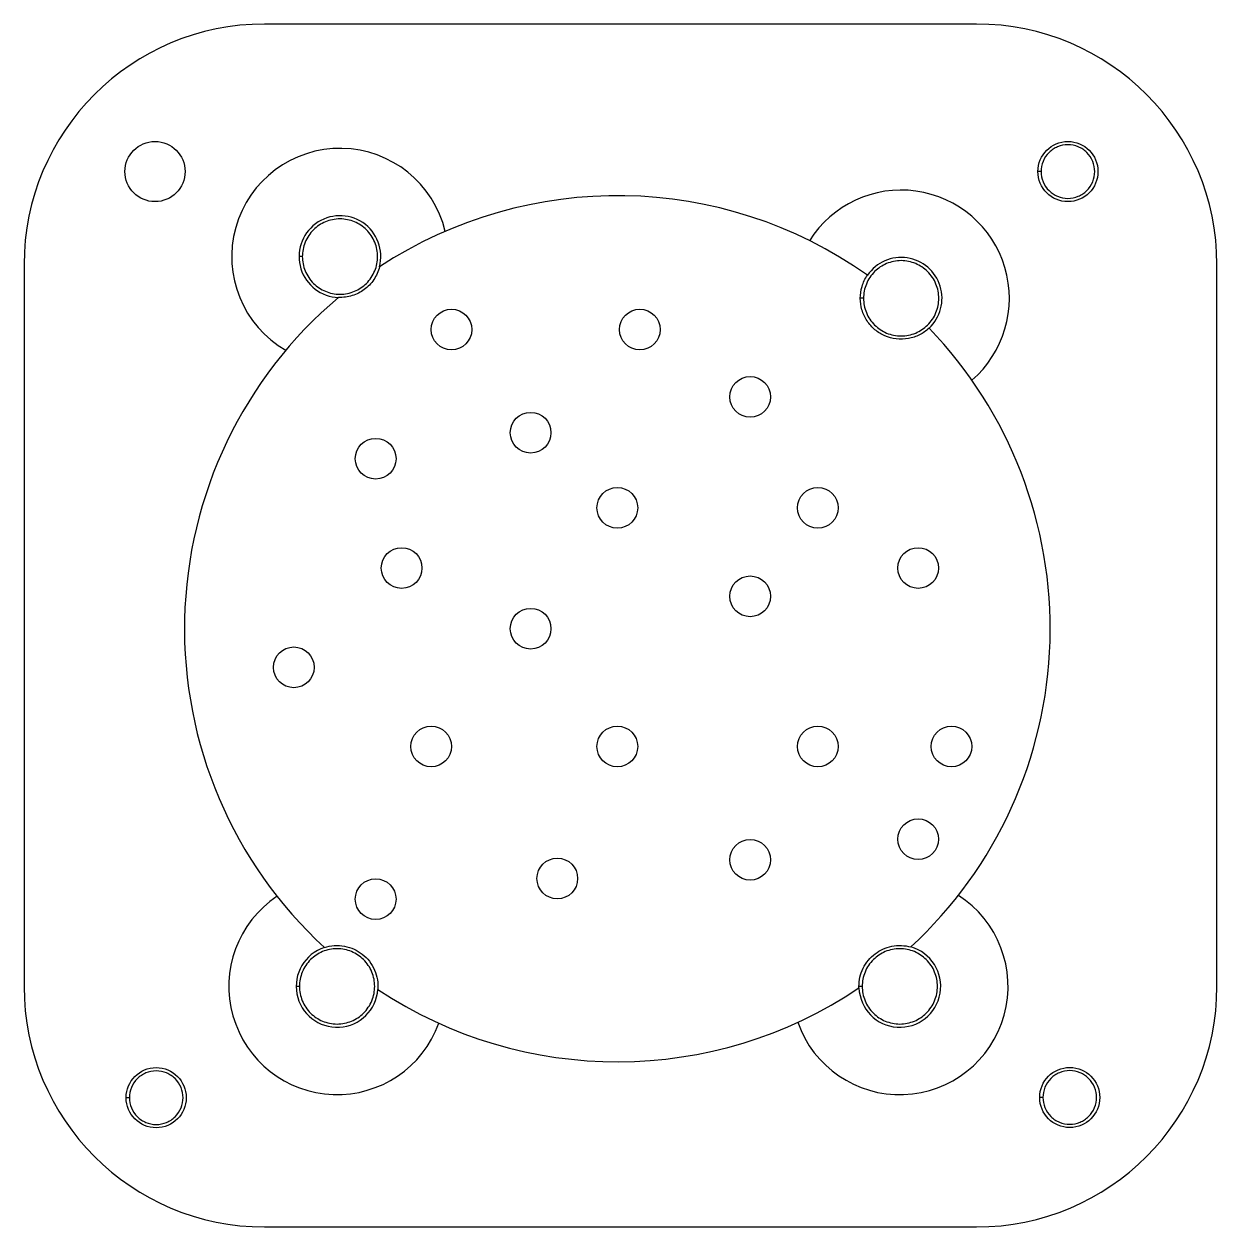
# Model space of a CAD drawing. Header units: millimetres. Extents: x -24.7 to 24.9, y -24.9 to 25.1.
import ezdxf

# ---------------------------------------------------------------- set-up
doc = ezdxf.new("R2010")
doc.units = ezdxf.units.MM

msp = doc.modelspace()

# ---------------------------------------------------------------- linework, layer by layer
at = {"color": 7, "linetype": 'Continuous', "lineweight": 25}
for p, q in [((14.933, 25.133), (-14.67, 25.133)), ((17.622, 19.001), (17.487, 19.001)), ((-24.67, 15.133), (-24.67, -14.867)), ((-13.098, 15.467), (-13.234, 15.467)), ((24.933, -14.867), (24.933, 15.133)), ((10.237, 13.733), (10.102, 13.733)), ((-13.218, -14.867), (-13.353, -14.867)), ((10.182, -14.867), (10.047, -14.867)), ((-20.289, -19.495), (-20.424, -19.495)), ((17.697, -19.485), (17.562, -19.485)), ((-14.67, -24.867), (14.933, -24.867))]:
    msp.add_line(p, q, dxfattribs=at)
for centre, radius in [((-19.223, 19.001), 1.25), ((18.737, 19.001), 1.25), ((-6.897, 12.434), 0.846), ((0.935, 12.434), 0.846), ((5.524, 9.635), 0.846), ((-3.604, 8.147), 0.846), ((-10.049, 7.066), 0.846), ((0, 5.024), 0.846), ((8.338, 5.024), 0.846), ((-8.969, 2.522), 0.846), ((12.51, 2.522), 0.846), ((5.524, 1.346), 0.846), ((-3.604, 0), 0.846), ((-13.454, -1.606), 0.846), ((-7.742, -4.894), 0.846), ((0, -4.894), 0.846), ((8.338, -4.894), 0.846), ((13.893, -4.894), 0.846), ((12.51, -8.751), 0.846), ((5.524, -9.605), 0.846), ((-2.496, -10.384), 0.846), ((-10.049, -11.24), 0.846), ((-19.174, -19.495), 1.25), ((18.812, -19.485), 1.25)]:
    msp.add_circle(centre, radius, dxfattribs=at)
for centre, radius, start, end in [((-14.67, 15.133), 10, 90, 180), ((14.933, 15.133), 10, 0, 90), ((-11.534, 15.467), 4.5, 13.4784, 239.9461), ((11.802, 13.733), 4.5, 310.8097, 147.8398), ((0, 0), 18, 54.7111, 123.3212), ((-11.534, 15.467), 1.7, 345.4897, 267.9348), ((11.802, 13.733), 1.7, 313.011, 145.6384), ((0, 0), 18, 130.1033, 227.4073), ((0, 0), 18, 312.693, 43.9383), ((-11.653, -14.867), 4.5, 123.7185, 340.1004), ((11.747, -14.867), 4.5, 199.404, 57.2224), ((-11.653, -14.867), 1.7, 108.1247, 355.6942), ((11.747, -14.867), 1.7, 182.2725, 74.3539), ((-14.67, -14.867), 10, 180, 270), ((0, 0), 18, 236.4116, 303.9334), ((14.933, -14.867), 10, 270, 0)]:
    msp.add_arc(centre, radius, start, end, dxfattribs=at)
for points, knots in [([(17.622, 19.001), (17.622, 19.14), (17.649, 19.287), (17.762, 19.562), (17.848, 19.689), (18.004, 19.844), (18.061, 19.89), (18.179, 19.968), (18.24, 20.001), (18.439, 20.084), (18.588, 20.115), (18.886, 20.115), (19.035, 20.084), (19.234, 20.001), (19.295, 19.968), (19.413, 19.89), (19.469, 19.844), (19.626, 19.689), (19.711, 19.562), (19.824, 19.287), (19.852, 19.14), (19.852, 18.861), (19.824, 18.714), (19.711, 18.439), (19.626, 18.312), (19.469, 18.157), (19.413, 18.111), (19.295, 18.033), (19.234, 18), (19.035, 17.917), (18.886, 17.886), (18.588, 17.886), (18.439, 17.917), (18.24, 18), (18.179, 18.033), (18.061, 18.111), (18.004, 18.157), (17.848, 18.312), (17.762, 18.439), (17.649, 18.714), (17.622, 18.861), (17.622, 19.001)], [0, 0, 0, 0, 0.0625, 0.0625, 0.125, 0.125, 0.15625, 0.15625, 0.1875, 0.1875, 0.25, 0.25, 0.3125, 0.3125, 0.34375, 0.34375, 0.375, 0.375, 0.4375, 0.4375, 0.5, 0.5, 0.5625, 0.5625, 0.625, 0.625, 0.65625, 0.65625, 0.6875, 0.6875, 0.75, 0.75, 0.8125, 0.8125, 0.84375, 0.84375, 0.875, 0.875, 0.9375, 0.9375, 1, 1, 1, 1]), ([(-13.098, 15.467), (-13.098, 15.662), (-13.06, 15.868), (-12.902, 16.254), (-12.781, 16.433), (-12.562, 16.651), (-12.483, 16.715), (-12.317, 16.825), (-12.231, 16.871), (-11.952, 16.988), (-11.743, 17.032), (-11.324, 17.032), (-11.115, 16.988), (-10.836, 16.871), (-10.75, 16.825), (-10.585, 16.715), (-10.506, 16.651), (-10.286, 16.433), (-10.166, 16.254), (-10.007, 15.868), (-9.969, 15.662), (-9.969, 15.271), (-10.007, 15.065), (-10.166, 14.679), (-10.286, 14.5), (-10.506, 14.283), (-10.585, 14.219), (-10.75, 14.109), (-10.836, 14.063), (-11.115, 13.946), (-11.324, 13.902), (-11.743, 13.902), (-11.952, 13.946), (-12.231, 14.063), (-12.317, 14.109), (-12.483, 14.219), (-12.562, 14.283), (-12.781, 14.5), (-12.902, 14.679), (-13.06, 15.065), (-13.098, 15.271), (-13.098, 15.467)], [0, 0, 0, 0, 0.0625, 0.0625, 0.125, 0.125, 0.15625, 0.15625, 0.1875, 0.1875, 0.25, 0.25, 0.3125, 0.3125, 0.34375, 0.34375, 0.375, 0.375, 0.4375, 0.4375, 0.5, 0.5, 0.5625, 0.5625, 0.625, 0.625, 0.65625, 0.65625, 0.6875, 0.6875, 0.75, 0.75, 0.8125, 0.8125, 0.84375, 0.84375, 0.875, 0.875, 0.9375, 0.9375, 1, 1, 1, 1]), ([(-9.888, 15.041), (-9.936, 14.855), (-10.018, 14.673), (-10.237, 14.35), (-10.374, 14.21), (-10.6, 14.043), (-10.678, 13.995), (-10.842, 13.911), (-10.93, 13.875), (-11.203, 13.788), (-11.4, 13.761), (-11.595, 13.768)], [0, 0, 0, 0, 0.25, 0.25, 0.5, 0.5, 0.625, 0.625, 0.75, 0.75, 1, 1, 1, 1]), ([(10.237, 13.733), (10.237, 13.929), (10.275, 14.135), (10.434, 14.521), (10.554, 14.699), (10.774, 14.917), (10.853, 14.981), (11.019, 15.091), (11.105, 15.137), (11.383, 15.254), (11.592, 15.298), (12.012, 15.298), (12.221, 15.254), (12.499, 15.137), (12.585, 15.091), (12.751, 14.981), (12.83, 14.917), (13.05, 14.699), (13.17, 14.521), (13.329, 14.135), (13.367, 13.929), (13.367, 13.537), (13.329, 13.331), (13.17, 12.945), (13.05, 12.767), (12.83, 12.549), (12.751, 12.485), (12.585, 12.375), (12.499, 12.329), (12.221, 12.212), (12.012, 12.168), (11.592, 12.168), (11.383, 12.212), (11.105, 12.329), (11.019, 12.375), (10.853, 12.485), (10.774, 12.549), (10.554, 12.767), (10.434, 12.945), (10.275, 13.331), (10.237, 13.537), (10.237, 13.733)], [0, 0, 0, 0, 0.0625, 0.0625, 0.125, 0.125, 0.15625, 0.15625, 0.1875, 0.1875, 0.25, 0.25, 0.3125, 0.3125, 0.34375, 0.34375, 0.375, 0.375, 0.4375, 0.4375, 0.5, 0.5, 0.5625, 0.5625, 0.625, 0.625, 0.65625, 0.65625, 0.6875, 0.6875, 0.75, 0.75, 0.8125, 0.8125, 0.84375, 0.84375, 0.875, 0.875, 0.9375, 0.9375, 1, 1, 1, 1]), ([(10.102, 13.733), (10.102, 13.895), (10.126, 14.063), (10.225, 14.391), (10.301, 14.55), (10.399, 14.692)], [0, 0, 0, 0, 0.5, 0.5, 1, 1, 1, 1]), ([(12.962, 12.49), (12.901, 12.434), (12.837, 12.382), (12.706, 12.291), (12.638, 12.251), (12.424, 12.143), (12.267, 12.089), (11.937, 12.03), (11.766, 12.025), (11.432, 12.065), (11.27, 12.11), (10.974, 12.239), (10.84, 12.322), (10.589, 12.531), (10.475, 12.657), (10.29, 12.938), (10.218, 13.093), (10.124, 13.412), (10.102, 13.576), (10.102, 13.733)], [0, 0, 0, 0, 0.0625, 0.0625, 0.125, 0.125, 0.25, 0.25, 0.375, 0.375, 0.5, 0.5, 0.625, 0.625, 0.75, 0.75, 0.875, 0.875, 1, 1, 1, 1]), ([(-13.218, -14.867), (-13.218, -14.671), (-13.18, -14.465), (-13.021, -14.079), (-12.901, -13.9), (-12.681, -13.683), (-12.602, -13.619), (-12.437, -13.509), (-12.351, -13.463), (-12.072, -13.346), (-11.863, -13.302), (-11.444, -13.302), (-11.235, -13.346), (-10.956, -13.463), (-10.87, -13.509), (-10.704, -13.619), (-10.625, -13.683), (-10.406, -13.9), (-10.285, -14.079), (-10.127, -14.465), (-10.089, -14.671), (-10.089, -15.063), (-10.127, -15.269), (-10.285, -15.655), (-10.406, -15.833), (-10.625, -16.051), (-10.704, -16.115), (-10.87, -16.225), (-10.956, -16.271), (-11.235, -16.388), (-11.444, -16.432), (-11.863, -16.432), (-12.072, -16.388), (-12.351, -16.271), (-12.437, -16.225), (-12.602, -16.115), (-12.681, -16.051), (-12.901, -15.833), (-13.021, -15.655), (-13.18, -15.269), (-13.218, -15.063), (-13.218, -14.867)], [0, 0, 0, 0, 0.0625, 0.0625, 0.125, 0.125, 0.15625, 0.15625, 0.1875, 0.1875, 0.25, 0.25, 0.3125, 0.3125, 0.34375, 0.34375, 0.375, 0.375, 0.4375, 0.4375, 0.5, 0.5, 0.5625, 0.5625, 0.625, 0.625, 0.65625, 0.65625, 0.6875, 0.6875, 0.75, 0.75, 0.8125, 0.8125, 0.84375, 0.84375, 0.875, 0.875, 0.9375, 0.9375, 1, 1, 1, 1]), ([(-12.182, -13.251), (-11.919, -13.165), (-11.623, -13.144), (-11.207, -13.221), (-11.073, -13.263), (-10.826, -13.376), (-10.713, -13.444), (-10.389, -13.697), (-10.207, -13.93), (-10.037, -14.32), (-9.998, -14.456), (-9.953, -14.727), (-9.948, -14.86), (-9.958, -14.995)], [0, 0, 0, 0, 0.25, 0.25, 0.375, 0.375, 0.5, 0.5, 0.75, 0.75, 0.875, 0.875, 1, 1, 1, 1]), ([(10.047, -14.867), (10.047, -14.618), (10.104, -14.354), (10.34, -13.876), (10.517, -13.665), (10.824, -13.434), (10.93, -13.37), (11.162, -13.265), (11.287, -13.225), (11.676, -13.148), (11.953, -13.159), (12.205, -13.23)], [0, 0, 0, 0, 0.25, 0.25, 0.5, 0.5, 0.625, 0.625, 0.75, 0.75, 1, 1, 1, 1]), ([(10.182, -14.867), (10.182, -14.671), (10.22, -14.465), (10.379, -14.079), (10.499, -13.9), (10.719, -13.683), (10.798, -13.619), (10.963, -13.509), (11.049, -13.463), (11.328, -13.346), (11.537, -13.302), (11.956, -13.302), (12.165, -13.346), (12.444, -13.463), (12.53, -13.509), (12.696, -13.619), (12.775, -13.683), (12.994, -13.9), (13.115, -14.079), (13.273, -14.465), (13.311, -14.671), (13.311, -15.063), (13.273, -15.269), (13.115, -15.655), (12.994, -15.833), (12.775, -16.051), (12.696, -16.115), (12.53, -16.225), (12.444, -16.271), (12.165, -16.388), (11.956, -16.432), (11.537, -16.432), (11.328, -16.388), (11.049, -16.271), (10.963, -16.225), (10.798, -16.115), (10.719, -16.051), (10.499, -15.833), (10.379, -15.655), (10.22, -15.269), (10.182, -15.063), (10.182, -14.867)], [0, 0, 0, 0, 0.0625, 0.0625, 0.125, 0.125, 0.15625, 0.15625, 0.1875, 0.1875, 0.25, 0.25, 0.3125, 0.3125, 0.34375, 0.34375, 0.375, 0.375, 0.4375, 0.4375, 0.5, 0.5, 0.5625, 0.5625, 0.625, 0.625, 0.65625, 0.65625, 0.6875, 0.6875, 0.75, 0.75, 0.8125, 0.8125, 0.84375, 0.84375, 0.875, 0.875, 0.9375, 0.9375, 1, 1, 1, 1]), ([(-20.289, -19.495), (-20.289, -19.355), (-20.261, -19.208), (-20.148, -18.933), (-20.063, -18.806), (-19.906, -18.651), (-19.85, -18.605), (-19.732, -18.527), (-19.671, -18.494), (-19.472, -18.411), (-19.323, -18.38), (-19.025, -18.38), (-18.876, -18.411), (-18.677, -18.494), (-18.616, -18.527), (-18.498, -18.605), (-18.441, -18.651), (-18.285, -18.806), (-18.199, -18.933), (-18.086, -19.208), (-18.059, -19.355), (-18.059, -19.634), (-18.086, -19.781), (-18.199, -20.056), (-18.285, -20.183), (-18.441, -20.338), (-18.498, -20.384), (-18.616, -20.462), (-18.677, -20.495), (-18.876, -20.578), (-19.025, -20.609), (-19.323, -20.609), (-19.472, -20.578), (-19.671, -20.495), (-19.732, -20.462), (-19.85, -20.384), (-19.906, -20.338), (-20.063, -20.183), (-20.148, -20.056), (-20.261, -19.781), (-20.289, -19.634), (-20.289, -19.495)], [0, 0, 0, 0, 0.0625, 0.0625, 0.125, 0.125, 0.15625, 0.15625, 0.1875, 0.1875, 0.25, 0.25, 0.3125, 0.3125, 0.34375, 0.34375, 0.375, 0.375, 0.4375, 0.4375, 0.5, 0.5, 0.5625, 0.5625, 0.625, 0.625, 0.65625, 0.65625, 0.6875, 0.6875, 0.75, 0.75, 0.8125, 0.8125, 0.84375, 0.84375, 0.875, 0.875, 0.9375, 0.9375, 1, 1, 1, 1]), ([(17.697, -19.485), (17.697, -19.345), (17.724, -19.199), (17.837, -18.923), (17.923, -18.796), (18.079, -18.641), (18.136, -18.595), (18.254, -18.517), (18.315, -18.484), (18.514, -18.401), (18.663, -18.37), (18.961, -18.37), (19.11, -18.401), (19.309, -18.484), (19.37, -18.517), (19.488, -18.595), (19.544, -18.641), (19.701, -18.796), (19.786, -18.923), (19.899, -19.199), (19.927, -19.345), (19.927, -19.624), (19.899, -19.771), (19.786, -20.046), (19.701, -20.173), (19.544, -20.328), (19.488, -20.374), (19.37, -20.452), (19.309, -20.485), (19.11, -20.568), (18.961, -20.599), (18.663, -20.599), (18.514, -20.568), (18.315, -20.485), (18.254, -20.452), (18.136, -20.374), (18.079, -20.328), (17.923, -20.173), (17.837, -20.046), (17.724, -19.771), (17.697, -19.624), (17.697, -19.485)], [0, 0, 0, 0, 0.0625, 0.0625, 0.125, 0.125, 0.15625, 0.15625, 0.1875, 0.1875, 0.25, 0.25, 0.3125, 0.3125, 0.34375, 0.34375, 0.375, 0.375, 0.4375, 0.4375, 0.5, 0.5, 0.5625, 0.5625, 0.625, 0.625, 0.65625, 0.65625, 0.6875, 0.6875, 0.75, 0.75, 0.8125, 0.8125, 0.84375, 0.84375, 0.875, 0.875, 0.9375, 0.9375, 1, 1, 1, 1])]:
    msp.add_open_spline(points, degree=3, knots=knots, dxfattribs=at)
msp.add_open_spline([(10.048, -14.934), (10.047, -14.912), (10.047, -14.889), (10.047, -14.867)], degree=3, dxfattribs=at)

doc.saveas('drawing.dxf')
